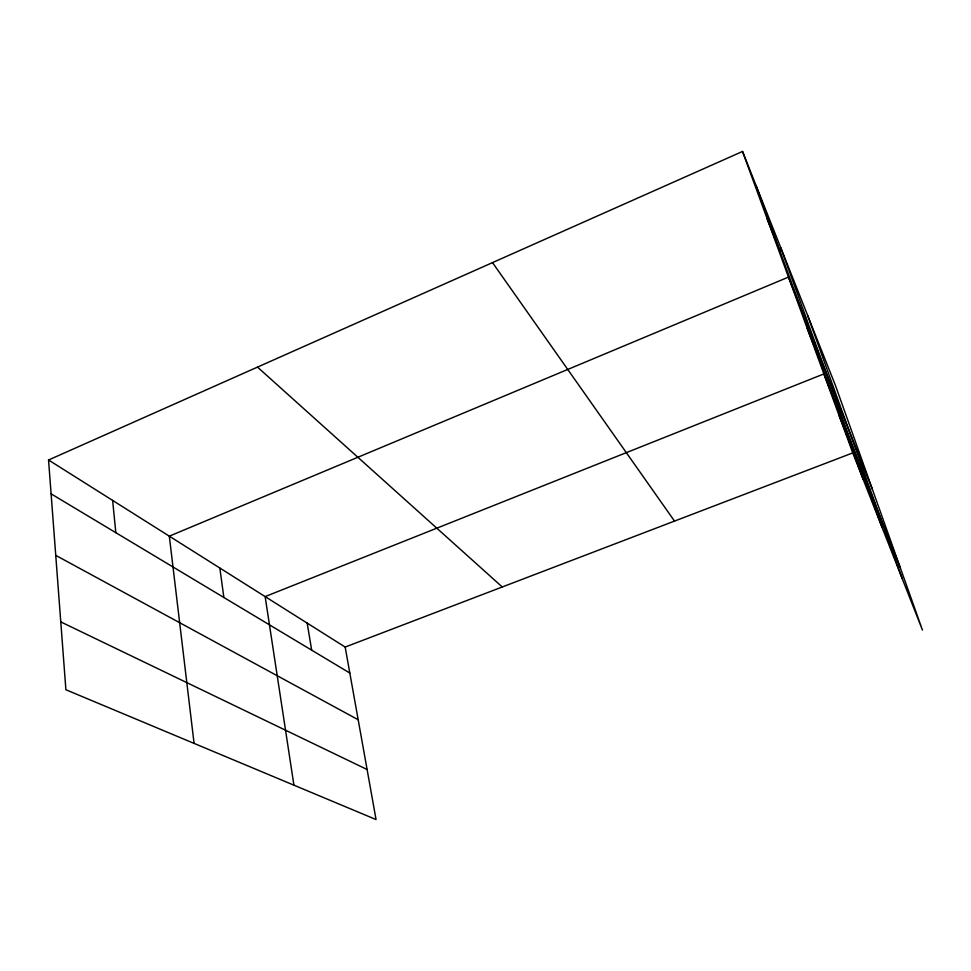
<?xml version="1.0" encoding="UTF-8"?>
<svg xmlns="http://www.w3.org/2000/svg" width="971" height="971" viewBox="0 0 971 971"><rect width="100%" height="100%" fill="white"/><g stroke="black" fill="none" stroke-linecap="round" stroke-linejoin="round"><path stroke-width="1.46" d="M48.55 459.999L345.166 647.062L376.056 819.548L65.894 689.75L48.55 459.999L742.536 151.452L835.376 385.269L922.45 630.07L852.769 452.911L742.536 151.452M345.166 647.062L852.769 452.911M60.772 621.889L367.099 769.505M55.748 555.363L358.178 719.729M51.111 493.863L349.815 673.037M257.485 367.099L502.262 586.97M492.503 262.607L674.517 521.087M767.09 218.621L780.029 251.258M872.346 489.214L788.476 277.099L169.318 536.162L194.079 743.398M807.253 328.453L819.099 358.445M900.166 567.428L823.881 373.92L265.144 596.595L293.922 785.175M839.138 415.624L850.013 443.237M756.069 185.522L863.207 479.443M780.781 247.763L882.02 527.265M807.702 315.575L902.144 578.437M307.176 623.103L311.679 650.169M219.834 568.023L223.876 597.505M112.624 500.405L115.828 532.678"/></g></svg>
